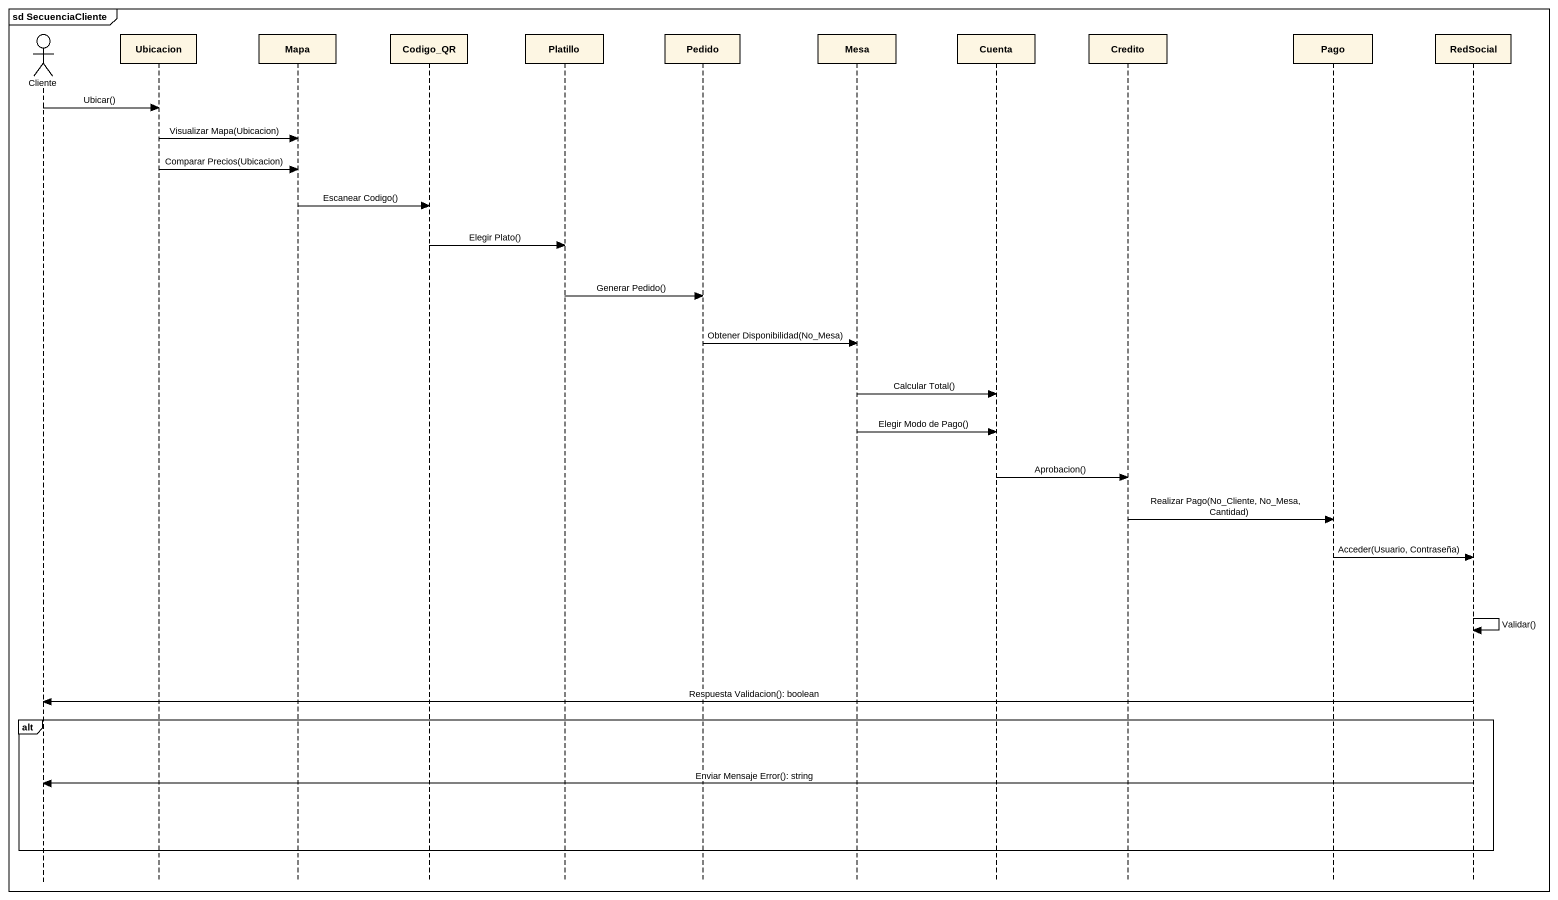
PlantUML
@startuml
mainframe sd SecuenciaCliente
hide footbox
actor Cliente
participant Ubicacion
participant Mapa
participant Codigo_QR
participant Platillo
participant Pedido
participant Mesa
participant Cuenta
participant Credito
participant Pago
participant RedSocial

Cliente -> Ubicacion : Ubicar()
Ubicacion -> Mapa : Visualizar Mapa(Ubicacion)
Ubicacion -> Mapa : Comparar Precios(Ubicacion)
Mapa -> Codigo_QR : Escanear Codigo()
Codigo_QR -> Platillo : Elegir Plato()
Platillo -> Pedido : Generar Pedido()
Pedido -> Mesa : Obtener Disponibilidad(No_Mesa)
Mesa -> Cuenta : Calcular Total()
Mesa -> Cuenta : Elegir Modo de Pago()
Cuenta -> Credito : Aprobacion()
Credito -> Pago : Realizar Pago(No_Cliente, No_Mesa, Cantidad)
Pago -> RedSocial : Acceder(Usuario, Contraseña)
RedSocial -> RedSocial : Validar()
RedSocial -> Cliente : Respuesta Validacion(): boolean
alt
  RedSocial -> Cliente : Enviar Mensaje Error(): string
end
@enduml
